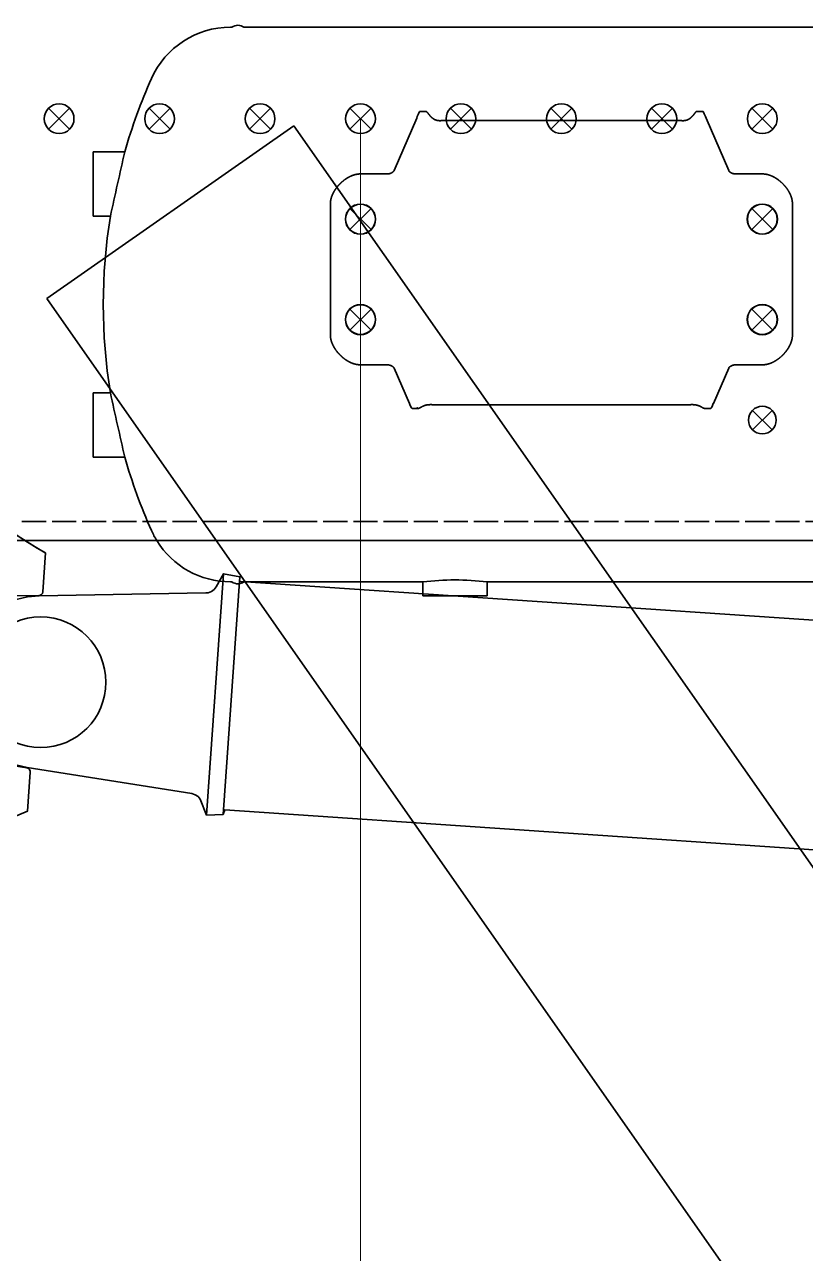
# Model space of a CAD drawing. Header units: millimetres. Extents: x 120 to 10915, y 515 to 8014.
# Drawn here: x 4633 to 5021, y 4545 to 5157 of the extents above; entities that cross this region are included whole.
import ezdxf

# ---------------------------------------------------------------- set-up
doc = ezdxf.new("R2010")
doc.units = ezdxf.units.MM
doc.linetypes.add('DASHED', pattern=[15, 12, -3])
doc.layers.get('0').update_dxf_attribs({"lineweight": 13})
for name, color, linetype, lineweight in [('201_Dimensions', 7, 'Continuous', 13), ('202_Information', 7, 'Continuous', 13), ('203_Chassis_left_side_view', 7, 'Continuous', 13), ('204_Chassis_mid_side_view', 7, 'Continuous', 13), ('211_Frame_holes_left_side_view', 7, 'Continuous', 13), ('212_Frame_holes_right_side_view', 7, 'Continuous', 13), ('213_BWA_holes_left_side_view', 7, 'Continuous', 13), ('214_BWA_holes_right_side_view', 7, 'Continuous', 13)]:
    doc.layers.add(name, color=color, linetype=linetype, lineweight=lineweight)

# ---------------------------------------------------------------- blocks, each defined once
blk = doc.blocks.new('2535046')
at = {"layer": '203_Chassis_left_side_view', "color": 3, "lineweight": 35}
for p, q in [((4736.000009, 979.5), (4735.246643, 979.5)), ((4831.000028, 979.5), (4742.000045, 979.5)), ((4831.000027, 972.5), (4831.000027, 979.5)), ((5151.999778, 979.5), (4862.999824, 979.5)), ((4863.000027, 972.5), (4863.000027, 979.5)), ((5158.753411, 979.5), (5158.000044, 979.5)), ((4863.000027, 972.5), (4831.000027, 972.5))]:
    blk.add_line(p, q, dxfattribs=at)
for centre, radius, start, end in [((4735.246249, 1022.499406), 42.999508, 211.550374, 270.000524), ((5158.753805, 1022.499406), 42.999508, 269.999476, 328.449626), ((4739.000027, 983.5), 5, 233.129851, 306.870149), ((4847.000068, 842.424746), 138.00513, 83.342422, 96.657694), ((5155.000027, 983.5), 5, 233.129849, 270), ((5155.000027, 983.5), 5, 270, 306.870149)]:
    blk.add_arc(centre, radius, start, end, dxfattribs=at)
at = {"layer": '204_Chassis_mid_side_view', "color": 3, "lineweight": 35}
for p, q in [((4736.000009, 1255.5), (4735.246643, 1255.5)), ((5152.000009, 1255.5), (4742.000045, 1255.5)), ((5158.753411, 1255.5), (5158.000044, 1255.5)), ((4667.000027, 1193.5), (4667.000027, 1177.5)), ((4667.000027, 1193.5), (4682.670043, 1193.499999)), ((4667.000027, 1177.5), (4667.000027, 1161.5)), ((4667.000027, 1161.5), (4675.529845, 1161.500002)), ((5221.535869, 1133.499999), (5221.535868, 1117.5)), ((5232.500027, 1133.5), (5221.535869, 1133.499999)), ((5232.500027, 1117.5), (5232.500027, 1133.5)), ((5221.535868, 1117.5), (5221.535869, 1101.500001)), ((5232.500027, 1101.5), (5232.500027, 1117.5)), ((5232.500027, 1101.5), (5221.535869, 1101.500002)), ((4667.000027, 1073.5), (4667.000027, 1057.5)), ((4667.000027, 1073.5), (4675.529845, 1073.499998)), ((4667.000027, 1057.5), (4667.000027, 1041.5)), ((4667.000027, 1041.5), (4682.670043, 1041.500001))]:
    blk.add_line(p, q, dxfattribs=at)
for points in [[(4682.67003, 1193.500002, 0.000718), (4679.076242, 1177.499989)], [(4679.076215, 1177.499995, 0.000689), (4675.529844, 1161.500002)], [(4675.529844, 1073.499998, 0.000689), (4679.076215, 1057.500005)], [(4679.076242, 1057.500011, 0.000718), (4682.67003, 1041.499998)]]:
    blk.add_lwpolyline(points, format="xyb", dxfattribs=at)
for centre, radius, start, end in [((4735.246249, 1212.500594), 42.999508, 89.999476, 155.938505), ((4739.000027, 1251.5), 5, 53.129851, 126.870149), ((5155.000027, 1251.5), 5, 53.129851, 126.870149), ((5158.753805, 1212.500594), 42.999508, 24.061495, 90.000524), ((4948.000027, 1117.5), 276, 155.937981, 164.016393), ((4946.000027, 1117.5), 276, 3.323364, 24.062019), ((4948.000027, 1117.5), 276, 170.82675, 189.17325), ((4946.000027, 1117.5), 276, 335.937981, 356.676643), ((4948.000027, 1117.5), 276, 195.983607, 204.062019), ((4735.246249, 1022.499406), 42.999508, 204.061495, 211.550374), ((5158.753805, 1022.499406), 42.999508, 328.449626, 335.938505)]:
    blk.add_arc(centre, radius, start, end, dxfattribs=at)
blk = doc.blocks.new('3019141')
at = {"layer": '204_Chassis_mid_side_view', "color": 3, "lineweight": 35}
for p, q in [((4816.75, 1184.2), (4827.98, 1210.32)), ((4900, 1209.09), (4845.5, 1209.09)), ((4900, 1209.09), (4954.5, 1209.09)), ((4972.02, 1210.32), (4983.25, 1184.2)), ((4800, 1182.5), (4813.3, 1182.5)), ((4986.7, 1182.5), (5000, 1182.5)), ((4785, 1102.5), (4785, 1167.5)), ((5015, 1167.5), (5015, 1102.5)), ((4800, 1087.5), (4813.3, 1087.5)), ((4824.38, 1068.23), (4816.75, 1085.82)), ((4983.25, 1085.82), (4975.62, 1068.23)), ((4986.7, 1087.5), (5000, 1087.5)), ((4841.52, 1067.61), (4900, 1067.61)), ((4900, 1067.61), (4958.48, 1067.61))]:
    blk.add_line(p, q, dxfattribs=at)
for centre in [(4800, 1160), (5000, 1160), (4800, 1110), (5000, 1110)]:
    blk.add_circle(centre, 7.5, dxfattribs=at)
for centre, radius, start, end in [((5047.8, 1115.6), 239.37, 155.94333, 156.68948), ((4826.34, 1683.6), 470.02, 270.41244, 270.75667), ((4973.66, 1683.43), 469.85, 269.24295, 269.58731), ((4752.66, 1115.8), 238.86, 23.30986, 24.0576), ((4895.72, 1099.27), 77.8, 203.51096, 205.0403), ((4828.99, 991.15), 74.65, 90.2071, 92.128), ((4971.01, 991.37), 74.43, 87.86894, 89.79478), ((4904.29, 1099.26), 77.78, 334.95956, 336.48926)]:
    blk.add_arc(centre, radius, start, end, dxfattribs=at)
for points, knots in [([(4829.23, 1213.17), (4829.27, 1213.27), (4829.32, 1213.36), (4829.37, 1213.43), (4829.47, 1213.53), (4829.58, 1213.58), (4829.63, 1213.59), (4829.67, 1213.6), (4829.72, 1213.6)], [0, 0, 0, 0, 0, 0, 1.928315, 1.928315, 1.928315, 3.183257, 3.183257, 3.183257, 3.183257, 3.183257, 3.183257]), ([(4832.55, 1213.62), (4832.61, 1213.62), (4832.67, 1213.61), (4832.74, 1213.58), (4832.95, 1213.46), (4833.18, 1213.22), (4833.35, 1213.02), (4833.61, 1212.69), (4833.9, 1212.32), (4834.02, 1212.18), (4834.35, 1211.75), (4834.71, 1211.32), (4834.97, 1211.04), (4835.39, 1210.62), (4835.85, 1210.25), (4836.01, 1210.13), (4836.32, 1209.9), (4836.66, 1209.71), (4836.83, 1209.62), (4837.09, 1209.49), (4837.35, 1209.38), (4837.44, 1209.35), (4837.62, 1209.29), (4837.81, 1209.23), (4837.9, 1209.21), (4838.07, 1209.17), (4838.23, 1209.13), (4838.3, 1209.12), (4838.4, 1209.1), (4838.49, 1209.08), (4838.52, 1209.08), (4838.56, 1209.07), (4838.61, 1209.07), (4838.64, 1209.06), (4838.69, 1209.05), (4838.75, 1209.05), (4838.77, 1209.05), (4838.82, 1209.04), (4838.87, 1209.03), (4838.9, 1209.03), (4839.02, 1209.02), (4839.14, 1209), (4839.23, 1209), (4839.34, 1208.99), (4839.46, 1208.99)], [0, 0, 0, 0, 0, 0, 1.800079, 1.800079, 1.800079, 5.623865, 5.623865, 5.623865, 7.780834, 7.780834, 7.780834, 12.222276, 12.222276, 12.222276, 14.473405, 14.473405, 14.473405, 16.711711, 16.711711, 16.711711, 17.829617, 17.829617, 17.829617, 18.947524, 18.947524, 18.947524, 19.786784, 19.786784, 19.786784, 20.066544, 20.066544, 20.066544, 20.346326, 20.346326, 20.346326, 20.626109, 20.626109, 20.626109, 20.905869, 20.905869, 20.905869, 21.964648, 21.964648, 21.964648, 21.964648, 21.964648, 21.964648]), ([(4967.45, 1213.62), (4967.39, 1213.62), (4967.33, 1213.61), (4967.26, 1213.58), (4967.13, 1213.5), (4966.99, 1213.38), (4966.91, 1213.31), (4966.75, 1213.14), (4966.59, 1212.94), (4966.49, 1212.82), (4966.19, 1212.44), (4965.87, 1212.03), (4965.64, 1211.74), (4965.28, 1211.31), (4964.87, 1210.9), (4964.73, 1210.76), (4964.44, 1210.49), (4964.14, 1210.24), (4963.98, 1210.12), (4963.66, 1209.89), (4963.33, 1209.7), (4963.16, 1209.61), (4962.9, 1209.48), (4962.63, 1209.38), (4962.54, 1209.34), (4962.36, 1209.28), (4962.17, 1209.23), (4962.08, 1209.2), (4961.94, 1209.17), (4961.8, 1209.14), (4961.75, 1209.13), (4961.66, 1209.11), (4961.56, 1209.09), (4961.51, 1209.08), (4961.44, 1209.07), (4961.37, 1209.06), (4961.34, 1209.06), (4961.29, 1209.05), (4961.24, 1209.05), (4961.22, 1209.04), (4961.14, 1209.03), (4961.06, 1209.03), (4961.01, 1209.02), (4960.9, 1209.01), (4960.77, 1209), (4960.7, 1208.99), (4960.62, 1208.99), (4960.54, 1208.99)], [0, 0, 0, 0, 0, 0, 1.802942, 1.802942, 1.802942, 3.571203, 3.571203, 3.571203, 5.67072, 5.67072, 5.67072, 10.068862, 10.068862, 10.068862, 12.305569, 12.305569, 12.305569, 14.557213, 14.557213, 14.557213, 16.797061, 16.797061, 16.797061, 17.916009, 17.916009, 17.916009, 19.035662, 19.035662, 19.035662, 19.595466, 19.595466, 19.595466, 20.131489, 20.131489, 20.131489, 20.402213, 20.402213, 20.402213, 20.682125, 20.682125, 20.682125, 21.241914, 21.241914, 21.241914, 21.994234, 21.994234, 21.994234, 21.994234, 21.994234, 21.994234]), ([(4970.77, 1213.17), (4970.73, 1213.27), (4970.68, 1213.36), (4970.63, 1213.43), (4970.53, 1213.53), (4970.42, 1213.58), (4970.37, 1213.59), (4970.33, 1213.6), (4970.28, 1213.6)], [0, 0, 0, 0, 0, 0, 1.928218, 1.928218, 1.928218, 3.181688, 3.181688, 3.181688, 3.181688, 3.181688, 3.181688]), ([(4845.5, 1209.09), (4845.14, 1209.09), (4844.78, 1209.09), (4844.42, 1209.08), (4843.75, 1209.08), (4843.09, 1209.08), (4842.8, 1209.07), (4842.44, 1209.07), (4842.08, 1209.07), (4842, 1209.06), (4841.89, 1209.06), (4841.77, 1209.06), (4841.72, 1209.06), (4841.6, 1209.06), (4841.48, 1209.05), (4841.44, 1209.05), (4841.25, 1209.05), (4841.07, 1209.05), (4840.91, 1209.04), (4840.76, 1209.04), (4840.62, 1209.03), (4840.59, 1209.03), (4840.53, 1209.03), (4840.47, 1209.03), (4840.44, 1209.03), (4840.35, 1209.02), (4840.25, 1209.02), (4840.18, 1209.02), (4840.09, 1209.02), (4840, 1209.01), (4839.97, 1209.01), (4839.91, 1209.01), (4839.85, 1209.01), (4839.82, 1209), (4839.78, 1209), (4839.73, 1209), (4839.72, 1209), (4839.69, 1209), (4839.66, 1209), (4839.64, 1209), (4839.61, 1209), (4839.58, 1208.99), (4839.56, 1208.99), (4839.54, 1208.99), (4839.51, 1208.99), (4839.49, 1208.99), (4839.48, 1208.99), (4839.46, 1208.99)], [0, 0, 0, 0, 0, 0, 2.384783, 2.384783, 2.384783, 4.394602, 4.394602, 4.394602, 4.763109, 4.763109, 4.763109, 5.157019, 5.157019, 5.157019, 5.569973, 5.569973, 5.569973, 6.335263, 6.335263, 6.335263, 6.534274, 6.534274, 6.534274, 6.733285, 6.733285, 6.733285, 7.113, 7.113, 7.113, 7.310707, 7.310707, 7.310707, 7.508414, 7.508414, 7.508414, 7.607293, 7.607293, 7.607293, 7.706171, 7.706171, 7.706171, 7.805089, 7.805089, 7.805089, 7.904007, 7.904007, 7.904007, 7.904007, 7.904007, 7.904007]), ([(4954.5, 1209.09), (4954.98, 1209.09), (4955.47, 1209.09), (4955.93, 1209.08), (4956.6, 1209.08), (4957.27, 1209.07), (4957.41, 1209.07), (4957.67, 1209.07), (4957.92, 1209.07), (4957.98, 1209.06), (4958.1, 1209.06), (4958.22, 1209.06), (4958.27, 1209.06), (4958.39, 1209.06), (4958.51, 1209.06), (4958.56, 1209.05), (4958.74, 1209.05), (4958.92, 1209.05), (4959.09, 1209.04), (4959.23, 1209.04), (4959.38, 1209.03), (4959.41, 1209.03), (4959.47, 1209.03), (4959.53, 1209.03), (4959.56, 1209.03), (4959.65, 1209.02), (4959.74, 1209.02), (4959.82, 1209.02), (4959.91, 1209.02), (4960, 1209.01), (4960.03, 1209.01), (4960.09, 1209.01), (4960.15, 1209.01), (4960.18, 1209), (4960.22, 1209), (4960.27, 1209), (4960.28, 1209), (4960.31, 1209), (4960.34, 1209), (4960.36, 1209), (4960.39, 1209), (4960.42, 1208.99), (4960.43, 1208.99), (4960.46, 1208.99), (4960.49, 1208.99), (4960.51, 1208.99), (4960.52, 1208.99), (4960.54, 1208.99)], [0, 0, 0, 0, 0, 0, 3.190427, 3.190427, 3.190427, 4.448224, 4.448224, 4.448224, 4.847037, 4.847037, 4.847037, 5.242549, 5.242549, 5.242549, 5.656521, 5.656521, 5.656521, 6.417834, 6.417834, 6.417834, 6.617472, 6.617472, 6.617472, 6.81711, 6.81711, 6.81711, 7.197359, 7.197359, 7.197359, 7.395354, 7.395354, 7.395354, 7.593348, 7.593348, 7.593348, 7.69237, 7.69237, 7.69237, 7.791392, 7.791392, 7.791392, 7.890453, 7.890453, 7.890453, 7.989515, 7.989515, 7.989515, 7.989515, 7.989515, 7.989515]), ([(4800, 1182.5), (4799.03, 1182.5), (4798.06, 1182.39), (4797.1, 1182.16), (4795.83, 1181.73), (4794.61, 1181.14), (4794.28, 1180.98), (4793.8, 1180.71), (4793.32, 1180.42), (4793.15, 1180.32), (4792.83, 1180.1), (4792.5, 1179.88), (4792.34, 1179.77), (4791.26, 1178.98), (4790.24, 1178.1), (4789.43, 1177.29), (4788.48, 1176.2), (4787.64, 1175.04), (4787.48, 1174.8), (4786.75, 1173.69), (4786.13, 1172.53), (4785.72, 1171.58), (4785.34, 1170.38), (4785.13, 1169.17), (4785.1, 1168.95), (4785.05, 1168.53), (4785.01, 1168.1), (4785, 1167.9), (4785, 1167.7), (4785, 1167.5)], [0, 0, 0, 0, 0, 0, 8.383389, 8.383389, 8.383389, 11.428428, 11.428428, 11.428428, 13.055605, 13.055605, 13.055605, 14.682782, 14.682782, 14.682782, 24.168123, 24.168123, 24.168123, 26.562807, 26.562807, 26.562807, 35.237781, 35.237781, 35.237781, 37.160942, 37.160942, 37.160942, 38.903103, 38.903103, 38.903103, 38.903103, 38.903103, 38.903103]), ([(4813.3, 1182.5), (4813.61, 1182.5), (4813.91, 1182.53), (4814.21, 1182.58), (4815.05, 1182.79), (4815.75, 1183.14), (4816.14, 1183.42), (4816.5, 1183.76), (4816.69, 1184.07), (4816.71, 1184.12), (4816.73, 1184.16), (4816.75, 1184.2)], [0, 0, 0, 0, 0, 0, 4.042652, 4.042652, 4.042652, 11.924938, 11.924938, 11.924938, 13.14477, 13.14477, 13.14477, 13.14477, 13.14477, 13.14477]), ([(4986.7, 1182.5), (4986.39, 1182.5), (4986.09, 1182.53), (4985.79, 1182.58), (4984.95, 1182.79), (4984.25, 1183.14), (4983.86, 1183.42), (4983.5, 1183.76), (4983.31, 1184.07), (4983.29, 1184.12), (4983.27, 1184.16), (4983.25, 1184.2)], [0, 0, 0, 0, 0, 0, 4.042652, 4.042652, 4.042652, 11.924938, 11.924938, 11.924938, 13.14477, 13.14477, 13.14477, 13.14477, 13.14477, 13.14477]), ([(5000, 1182.5), (5000.97, 1182.5), (5001.94, 1182.39), (5002.9, 1182.16), (5004.17, 1181.73), (5005.39, 1181.14), (5005.72, 1180.98), (5006.2, 1180.71), (5006.68, 1180.42), (5006.85, 1180.32), (5007.17, 1180.1), (5007.5, 1179.88), (5007.66, 1179.77), (5008.74, 1178.98), (5009.76, 1178.1), (5010.57, 1177.29), (5011.52, 1176.2), (5012.36, 1175.04), (5012.52, 1174.8), (5013.25, 1173.69), (5013.87, 1172.53), (5014.28, 1171.58), (5014.66, 1170.38), (5014.87, 1169.17), (5014.9, 1168.95), (5014.95, 1168.53), (5014.99, 1168.1), (5015, 1167.9), (5015, 1167.7), (5015, 1167.5)], [0, 0, 0, 0, 0, 0, 8.383389, 8.383389, 8.383389, 11.428428, 11.428428, 11.428428, 13.055605, 13.055605, 13.055605, 14.682782, 14.682782, 14.682782, 24.168123, 24.168123, 24.168123, 26.562807, 26.562807, 26.562807, 35.237781, 35.237781, 35.237781, 37.160942, 37.160942, 37.160942, 38.903103, 38.903103, 38.903103, 38.903103, 38.903103, 38.903103]), ([(4785, 1102.5), (4785, 1101.53), (4785.11, 1100.56), (4785.34, 1099.6), (4785.77, 1098.33), (4786.36, 1097.11), (4786.52, 1096.78), (4786.79, 1096.3), (4787.08, 1095.82), (4787.18, 1095.65), (4787.4, 1095.33), (4787.62, 1095), (4787.73, 1094.84), (4788.52, 1093.76), (4789.4, 1092.74), (4790.21, 1091.93), (4791.3, 1090.98), (4792.46, 1090.14), (4792.7, 1089.98), (4793.81, 1089.25), (4794.97, 1088.63), (4795.92, 1088.22), (4797.12, 1087.84), (4798.33, 1087.63), (4798.55, 1087.6), (4798.97, 1087.55), (4799.4, 1087.51), (4799.6, 1087.5), (4799.8, 1087.5), (4800, 1087.5)], [0, 0, 0, 0, 0, 0, 8.383389, 8.383389, 8.383389, 11.428428, 11.428428, 11.428428, 13.055605, 13.055605, 13.055605, 14.682782, 14.682782, 14.682782, 24.168123, 24.168123, 24.168123, 26.562807, 26.562807, 26.562807, 35.237781, 35.237781, 35.237781, 37.160942, 37.160942, 37.160942, 38.903103, 38.903103, 38.903103, 38.903103, 38.903103, 38.903103]), ([(5015, 1102.5), (5015, 1101.53), (5014.89, 1100.56), (5014.66, 1099.6), (5014.23, 1098.33), (5013.64, 1097.11), (5013.48, 1096.78), (5013.21, 1096.3), (5012.92, 1095.82), (5012.82, 1095.65), (5012.6, 1095.33), (5012.38, 1095), (5012.27, 1094.84), (5011.48, 1093.76), (5010.6, 1092.74), (5009.79, 1091.93), (5008.7, 1090.98), (5007.54, 1090.14), (5007.3, 1089.98), (5006.19, 1089.25), (5005.03, 1088.63), (5004.08, 1088.22), (5002.88, 1087.84), (5001.67, 1087.63), (5001.45, 1087.6), (5001.03, 1087.55), (5000.6, 1087.51), (5000.4, 1087.5), (5000.2, 1087.5), (5000, 1087.5)], [0, 0, 0, 0, 0, 0, 8.383389, 8.383389, 8.383389, 11.428428, 11.428428, 11.428428, 13.055605, 13.055605, 13.055605, 14.682782, 14.682782, 14.682782, 24.168123, 24.168123, 24.168123, 26.562807, 26.562807, 26.562807, 35.237781, 35.237781, 35.237781, 37.160942, 37.160942, 37.160942, 38.903103, 38.903103, 38.903103, 38.903103, 38.903103, 38.903103]), ([(4813.3, 1087.5), (4813.91, 1087.5), (4814.5, 1087.4), (4815.06, 1087.21), (4815.85, 1086.81), (4816.39, 1086.34), (4816.56, 1086.15), (4816.68, 1085.98), (4816.75, 1085.82)], [0, 0, 0, 0, 0, 0, 8.036823, 8.036823, 8.036823, 13.168845, 13.168845, 13.168845, 13.168845, 13.168845, 13.168845]), ([(4986.7, 1087.5), (4986.39, 1087.5), (4986.09, 1087.47), (4985.79, 1087.42), (4984.96, 1087.22), (4984.25, 1086.86), (4983.86, 1086.59), (4983.5, 1086.25), (4983.31, 1085.94), (4983.29, 1085.9), (4983.27, 1085.86), (4983.25, 1085.82)], [0, 0, 0, 0, 0, 0, 4.040536, 4.040536, 4.040536, 11.9171, 11.9171, 11.9171, 13.136934, 13.136934, 13.136934, 13.136934, 13.136934, 13.136934]), ([(4825.24, 1066.34), (4825.26, 1066.29), (4825.29, 1066.24), (4825.31, 1066.19), (4825.39, 1066.08), (4825.47, 1065.99), (4825.52, 1065.94), (4825.66, 1065.85), (4825.8, 1065.79), (4825.9, 1065.76), (4826.01, 1065.74), (4826.14, 1065.74), (4826.17, 1065.74), (4826.19, 1065.74), (4826.22, 1065.74)], [0, 0, 0, 0, 0, 0, 0.976361, 0.976361, 0.976361, 2.421944, 2.421944, 2.421944, 4.34678, 4.34678, 4.34678, 4.828369, 4.828369, 4.828369, 4.828369, 4.828369, 4.828369]), ([(4828.18, 1066.22), (4828.21, 1066.14), (4828.24, 1066.08), (4828.28, 1066.03), (4828.36, 1065.92), (4828.46, 1065.85), (4828.52, 1065.82), (4828.6, 1065.8), (4828.68, 1065.79), (4828.69, 1065.79), (4828.71, 1065.79), (4828.72, 1065.79)], [0, 0, 0, 0, 0, 0, 1.351778, 1.351778, 1.351778, 3.051641, 3.051641, 3.051641, 3.38321, 3.38321, 3.38321, 3.38321, 3.38321, 3.38321]), ([(4828.72, 1065.79), (4828.79, 1065.79), (4828.87, 1065.8), (4828.94, 1065.82), (4829.18, 1065.89), (4829.45, 1066.02), (4829.64, 1066.13), (4830.04, 1066.36), (4830.48, 1066.6), (4830.71, 1066.73), (4831.07, 1066.91), (4831.47, 1067.08), (4831.6, 1067.13), (4831.88, 1067.24), (4832.16, 1067.33), (4832.31, 1067.37), (4832.52, 1067.43), (4832.75, 1067.47), (4832.82, 1067.49), (4832.97, 1067.52), (4833.12, 1067.54), (4833.2, 1067.56), (4833.35, 1067.58), (4833.51, 1067.59), (4833.58, 1067.6), (4833.73, 1067.62), (4833.89, 1067.63), (4833.98, 1067.64), (4834.08, 1067.65), (4834.18, 1067.65), (4834.21, 1067.65), (4834.32, 1067.66), (4834.44, 1067.66), (4834.51, 1067.67), (4834.66, 1067.68), (4834.82, 1067.68), (4834.88, 1067.68), (4834.96, 1067.68), (4835.04, 1067.68)], [0, 0, 0, 0, 0, 0, 1.694657, 1.694657, 1.694657, 5.147832, 5.147832, 5.147832, 8.693466, 8.693466, 8.693466, 10.496302, 10.496302, 10.496302, 12.311653, 12.311653, 12.311653, 13.225641, 13.225641, 13.225641, 14.137714, 14.137714, 14.137714, 15.055448, 15.055448, 15.055448, 15.927053, 15.927053, 15.927053, 16.21845, 16.21845, 16.21845, 17.149211, 17.149211, 17.149211, 17.865578, 17.865578, 17.865578, 17.865578, 17.865578, 17.865578]), ([(4841.52, 1067.61), (4840.78, 1067.61), (4840.03, 1067.61), (4839.28, 1067.61), (4838.5, 1067.62), (4837.72, 1067.62), (4837.69, 1067.62), (4837.52, 1067.63), (4837.35, 1067.63), (4837.26, 1067.63), (4836.99, 1067.63), (4836.71, 1067.64), (4836.58, 1067.64), (4836.32, 1067.64), (4836.06, 1067.65), (4835.93, 1067.65), (4835.73, 1067.66), (4835.54, 1067.67), (4835.48, 1067.67), (4835.35, 1067.67), (4835.22, 1067.68), (4835.16, 1067.68), (4835.1, 1067.68), (4835.04, 1067.68)], [0, 0, 0, 0, 0, 0, 5.086313, 5.086313, 5.086313, 5.307454, 5.307454, 5.307454, 6.24785, 6.24785, 6.24785, 7.148215, 7.148215, 7.148215, 8.031918, 8.031918, 8.031918, 8.461364, 8.461364, 8.461364, 8.89081, 8.89081, 8.89081, 8.89081, 8.89081, 8.89081]), ([(4958.48, 1067.61), (4959.22, 1067.61), (4959.97, 1067.61), (4960.72, 1067.61), (4961.5, 1067.62), (4962.28, 1067.62), (4962.31, 1067.62), (4962.48, 1067.63), (4962.65, 1067.63), (4962.74, 1067.63), (4963.01, 1067.63), (4963.29, 1067.64), (4963.42, 1067.64), (4963.68, 1067.64), (4963.95, 1067.65), (4964.08, 1067.65), (4964.27, 1067.66), (4964.46, 1067.67), (4964.53, 1067.67), (4964.65, 1067.67), (4964.78, 1067.68), (4964.84, 1067.68), (4964.9, 1067.68), (4964.96, 1067.68)], [0, 0, 0, 0, 0, 0, 5.086803, 5.086803, 5.086803, 5.307966, 5.307966, 5.307966, 6.257638, 6.257638, 6.257638, 7.170802, 7.170802, 7.170802, 8.05462, 8.05462, 8.05462, 8.482267, 8.482267, 8.482267, 8.909914, 8.909914, 8.909914, 8.909914, 8.909914, 8.909914]), ([(4971.28, 1065.79), (4971.21, 1065.79), (4971.13, 1065.8), (4971.06, 1065.82), (4970.81, 1065.9), (4970.54, 1066.03), (4970.36, 1066.13), (4970.06, 1066.3), (4969.74, 1066.48), (4969.63, 1066.54), (4969.28, 1066.73), (4968.91, 1066.91), (4968.66, 1067.03), (4968.25, 1067.19), (4967.83, 1067.33), (4967.68, 1067.37), (4967.46, 1067.43), (4967.23, 1067.48), (4967.15, 1067.5), (4967, 1067.52), (4966.85, 1067.55), (4966.77, 1067.56), (4966.66, 1067.58), (4966.54, 1067.59), (4966.5, 1067.59), (4966.42, 1067.6), (4966.34, 1067.61), (4966.31, 1067.61), (4966.23, 1067.62), (4966.15, 1067.63), (4966.11, 1067.63), (4966.04, 1067.64), (4965.97, 1067.64), (4965.93, 1067.64), (4965.87, 1067.65), (4965.8, 1067.65), (4965.77, 1067.65), (4965.72, 1067.66), (4965.67, 1067.66), (4965.65, 1067.66), (4965.59, 1067.66), (4965.53, 1067.67), (4965.51, 1067.67), (4965.45, 1067.67), (4965.4, 1067.67), (4965.37, 1067.67), (4965.28, 1067.68), (4965.18, 1067.68), (4965.11, 1067.68), (4965.04, 1067.68), (4964.96, 1067.68)], [0, 0, 0, 0, 0, 0, 1.708249, 1.708249, 1.708249, 5.188634, 5.188634, 5.188634, 6.974314, 6.974314, 6.974314, 10.575134, 10.575134, 10.575134, 12.405236, 12.405236, 12.405236, 13.323161, 13.323161, 13.323161, 14.244267, 14.244267, 14.244267, 14.705309, 14.705309, 14.705309, 15.166351, 15.166351, 15.166351, 15.640522, 15.640522, 15.640522, 16.109397, 16.109397, 16.109397, 16.405615, 16.405615, 16.405615, 16.714377, 16.714377, 16.714377, 17.023123, 17.023123, 17.023123, 17.331868, 17.331868, 17.331868, 18.036731, 18.036731, 18.036731, 18.036731, 18.036731, 18.036731]), ([(4974.76, 1066.34), (4974.74, 1066.29), (4974.71, 1066.24), (4974.68, 1066.19), (4974.61, 1066.08), (4974.53, 1065.99), (4974.47, 1065.94), (4974.34, 1065.85), (4974.2, 1065.79), (4974.1, 1065.76), (4973.98, 1065.74), (4973.86, 1065.74), (4973.83, 1065.74), (4973.81, 1065.74), (4973.78, 1065.74)], [0, 0, 0, 0, 0, 0, 0.976926, 0.976926, 0.976926, 2.423305, 2.423305, 2.423305, 4.349158, 4.349158, 4.349158, 4.831037, 4.831037, 4.831037, 4.831037, 4.831037, 4.831037])]:
    blk.add_open_spline(points, degree=5, knots=knots, dxfattribs=at)
blk = doc.blocks.new('3225760')
at = {"layer": '203_Chassis_left_side_view', "color": 1, "lineweight": 5}
for p in [(4740.37, 979.7), (4732.41, 865.98)]:
    blk.add_point(p, dxfattribs=at)
at = {"layer": '204_Chassis_mid_side_view', "color": 3, "lineweight": 35}
for p, q in [((4506, 1221.53), (4491, 1221.53)), ((4491, 1221.53), (4491, 1144.63)), ((4506, 1144.63), (4506, 1221.53)), ((4496, 1047.12), (4496, 1144.63)), ((4501, 1047.12), (4501, 1144.61)), ((4489.4, 1138.48), (4482.56, 1119.68)), ((4489.4, 1138.48), (4490.4, 1141.21)), ((4494.1, 1136.77), (4495.1, 1139.5)), ((4501.9, 1139.5), (4502.9, 1136.77)), ((4506.6, 1141.21), (4507.6, 1138.48)), ((4514.44, 1119.68), (4507.6, 1138.48)), ((4494.1, 1136.77), (4487.26, 1117.97)), ((4509.74, 1117.97), (4502.9, 1136.77)), ((4482.56, 1119.68), (4487.26, 1117.97)), ((4514.44, 1119.68), (4509.74, 1117.97)), ((4495.98, 1046.42), (4489.03, 947.08)), ((4494.02, 946.73), (4500.96, 1046.07)), ((4501, 1047.12), (4496, 1047.12)), ((4450.9, 946.54), (4457.04, 1034.33)), ((4494.94, 1031.68), (4457.04, 1034.33)), ((4537.84, 1028.68), (4499.93, 1031.33)), ((4531.7, 940.89), (4537.84, 1028.68)), ((4548.96, 993.09), (4535.42, 994.04)), ((4451.11, 949.53), (4531.91, 943.88)), ((4443.97, 942.01), (4537.94, 935.44)), ((4449.9, 946.61), (4532.7, 940.82)), ((4489.03, 947.08), (4494.02, 946.73)), ((4438.79, 916.73), (4440.26, 937.74)), ((4440.26, 937.74), (4440.3, 938.26)), ((4539.54, 909.69), (4541.01, 930.69)), ((4541.01, 930.69), (4541.05, 931.22)), ((4444.17, 850.28), (4445.99, 876.37)), ((4541.01, 879.37), (4529.7, 880.16)), ((4524.97, 844.63), (4526.8, 870.72)), ((4526.78, 870.51), (4525.18, 847.62)), ((4723.38, 863.44), (4731.64, 863.73)), ((4516.48, 852.24), (4453.63, 856.63)), ((4449.16, 849.93), (4444.17, 850.28)), ((4449.37, 852.92), (4449.16, 849.93)), ((4520.19, 847.97), (4519.98, 844.97)), ((4524.97, 844.63), (4519.98, 844.97))]:
    blk.add_line(p, q, dxfattribs=at)
for points in [[(4566.07, 1009.45), (4567.21, 1009.99), (4568.19, 1010.79), (4568.93, 1011.82), (4572.92, 1023.19), (4573.53, 1024.39), (4574.44, 1025.39), (4579.2, 1028.79), (4585.12, 1032.49), (4587.55, 1033.87), (4588.66, 1034.31), (4589.85, 1034.48), (4591.05, 1034.36), (4592.18, 1033.96), (4593.18, 1033.3), (4593.62, 1032.88), (4601.64, 1024.7), (4610.12, 1016.99), (4619.03, 1009.78), (4628.33, 1003.1), (4638.01, 996.96), (4643.13, 994), (4643.26, 993.92), (4641.91, 974.54), (4641.69, 973.76), (4641.18, 973.13), (4640.46, 972.76), (4639.93, 972.68), (4621.72, 972.52), (4619.68, 972.31), (4617.75, 971.74), (4615.94, 970.83), (4614.24, 969.61), (4612.65, 968.11), (4611.19, 966.33), (4609.84, 964.32), (4607.52, 959.68), (4605.7, 954.38)], [(4603.88, 1022.58), (4610.46, 1016.71), (4617.28, 1011.13), (4624.35, 1005.86), (4631.64, 1000.91), (4639.15, 996.28), (4643.16, 993.98), (4643.26, 993.92), (4641.91, 974.54), (4641.69, 973.76), (4641.18, 973.13), (4640.46, 972.76), (4639.93, 972.68), (4621.72, 972.52), (4619.68, 972.31), (4617.75, 971.74), (4615.94, 970.83), (4614.24, 969.61), (4612.65, 968.11), (4611.19, 966.33), (4609.84, 964.32), (4607.52, 959.68), (4605.7, 954.38)], [(4732.41, 865.98), (4731.64, 863.73), (4739.91, 982.04), (4731.77, 983.48)], [(4602.58, 909.8), (4603.65, 904.3), (4605.3, 899.38), (4606.35, 897.2), (4607.56, 895.24), (4608.92, 893.53), (4610.43, 892.08), (4612.1, 890.93), (4613.93, 890.1), (4633.93, 886.92), (4634.69, 886.64), (4635.28, 886.08), (4635.6, 885.34), (4635.63, 884.8), (4634.28, 865.41), (4623.65, 860.96), (4613.29, 855.92), (4603.25, 850.28), (4593.54, 844.08), (4584.21, 837.32), (4579.69, 833.75), (4578.68, 833.11), (4577.54, 832.73), (4576.34, 832.63), (4575.15, 832.82), (4574.05, 833.29), (4569.16, 837.07), (4563.93, 841.69), (4561.74, 843.83), (4560.98, 844.95), (4558.41, 857.23), (4558.01, 858.43), (4557.33, 859.49), (4556.4, 860.35), (4555.67, 860.78)]]:
    blk.add_lwpolyline(points, dxfattribs=at)
for points in [[(4560.21, 925.64), (4555.61, 859.92), (4555.38, 859.29), (4554.83, 858.88), (4554.16, 858.83), (4551.93, 860.19), (4550.83, 860.49), (4548.76, 860.61), (4539.99, 858.74), (4539.67, 860.2), (4550.3, 1012.25), (4550.82, 1013.66), (4558.8, 1010.7), (4561.46, 1010.41), (4562.58, 1010.6), (4564.62, 1011.56), (4565.29, 1011.54), (4565.85, 1011.16), (4566.12, 1010.54), (4566.13, 1010.31)], [(4634.06, 887.06), (4716.09, 874.07), (4717.72, 873.56), (4719.14, 872.62), (4720.24, 871.31), (4723.38, 863.44), (4731.77, 983.48), (4728.22, 977.06), (4727.18, 975.7), (4725.81, 974.69), (4724.21, 974.1), (4723.07, 973.97), (4640.04, 972.52), (4634.26, 972.03), (4628.61, 970.77), (4623.17, 968.76), (4618.06, 966.03), (4613.36, 962.64), (4609.16, 958.65), (4605.53, 954.14), (4602.54, 949.17), (4600.24, 943.85), (4598.69, 938.27), (4597.89, 932.53), (4597.88, 926.73), (4598.65, 920.99), (4600.18, 915.4), (4602.44, 910.07), (4605.41, 905.09), (4609.02, 900.55), (4613.2, 896.54), (4617.89, 893.14), (4622.99, 890.39), (4628.41, 888.35)]]:
    blk.add_lwpolyline(points, close=True, dxfattribs=at)
blk.add_circle((4640.79, 929.53), 32.5, dxfattribs=at)
for centre, radius, start, end in [((4481, 1144.63), 10, 340, 360), ((4481, 1144.63), 15, 340, 360), ((4516, 1144.63), 15, 180, 200), ((4516, 1144.63), 10, 180, 200), ((4486, 1047.12), 10, 356, 0), ((4486, 1047.12), 15, 356, 0), ((4237.54, 1117.44), 270.9, 318.44355, 319.64047), ((4449.27, 937.63), 9, 86, 176), ((4532.07, 931.84), 9, 356, 86), ((4766.77, 1080.44), 270.9, 212.3595, 213.55644), ((4453.36, 852.64), 4, 86, 176), ((4516.2, 848.25), 4, 356, 86)]:
    blk.add_arc(centre, radius, start, end, dxfattribs=at)
for points, knots in [([(4442.29, 891.04), (4441.36, 892.82), (4440.61, 894.68), (4440.02, 896.61), (4438.87, 901.62), (4438.47, 906.88), (4438.44, 910.13), (4438.56, 913.41), (4438.79, 916.73)], [0, 0, 0, 0, 0, 0, 20.195236, 20.195236, 20.195236, 51.092097, 51.092097, 51.092097, 51.092097, 51.092097, 51.092097]), ([(4532.5, 884.73), (4533.67, 886.36), (4534.67, 888.11), (4535.53, 889.94), (4537.36, 894.74), (4538.49, 899.89), (4538.97, 903.1), (4539.31, 906.37), (4539.54, 909.69)], [0, 0, 0, 0, 0, 0, 20.195236, 20.195236, 20.195236, 51.092097, 51.092097, 51.092097, 51.092097, 51.092097, 51.092097]), ([(4532.5, 884.73), (4533.67, 886.36), (4534.67, 888.11), (4535.53, 889.94), (4537.36, 894.74), (4538.49, 899.89), (4538.97, 903.1), (4539.31, 906.37), (4539.54, 909.69)], [0, 0, 0, 0, 0, 0, 20.195236, 20.195236, 20.195236, 51.092097, 51.092097, 51.092097, 51.092097, 51.092097, 51.092097]), ([(4442.29, 891.04), (4443.38, 888.93), (4444.29, 886.81), (4445.02, 884.68), (4445.75, 881.71), (4446.02, 878.83), (4446.06, 877.99), (4446.05, 877.17), (4445.99, 876.37)], [0, 0, 0, 0, 0, 0, 23.842369, 23.842369, 23.842369, 33.709947, 33.709947, 33.709947, 33.709947, 33.709947, 33.709947]), ([(4532.5, 884.73), (4531.13, 882.8), (4529.93, 880.82), (4528.92, 878.82), (4527.77, 875.97), (4527.11, 873.16), (4526.96, 872.34), (4526.85, 871.52), (4526.8, 870.72)], [0, 0, 0, 0, 0, 0, 23.842369, 23.842369, 23.842369, 33.709947, 33.709947, 33.709947, 33.709947, 33.709947, 33.709947]), ([(4532.5, 884.73), (4531.13, 882.8), (4529.93, 880.82), (4528.92, 878.82), (4527.77, 875.97), (4527.11, 873.16), (4526.96, 872.34), (4526.85, 871.52), (4526.8, 870.72)], [0, 0, 0, 0, 0, 0, 23.842369, 23.842369, 23.842369, 33.709947, 33.709947, 33.709947, 33.709947, 33.709947, 33.709947])]:
    blk.add_open_spline(points, degree=5, knots=knots, dxfattribs=at)
at = {"layer": '204_Chassis_mid_side_view', "color": 1, "lineweight": 5}
for p in [(4454.62, 999.69), (4446.66, 885.96)]:
    blk.add_point(p, dxfattribs=at)
blk = doc.blocks.new('BLOCK59')
at = {"layer": '201_Dimensions', "color": 2, "lineweight": 18}
blk.add_line((4800, 1210), (4800, 123), dxfattribs=at)
blk = doc.blocks.new('BLOCK60')
at = {"layer": '201_Dimensions', "color": 2, "lineweight": 18}
blk.add_line((4800, 1210), (4800, 198), dxfattribs=at)
blk = doc.blocks.new('PREL')
at = {"layer": '202_Information', "color": 1, "lineweight": 35}
for p, q in [((4643.876139, 2850.433812), (4766.748946, 2936.470277)), ((4766.748946, 2936.470277), (5627.113601, 1707.742211)), ((4643.876139, 2850.433812), (5504.240794, 1621.705745))]:
    blk.add_line(p, q, dxfattribs=at)

msp = doc.modelspace()

# ---------------------------------------------------------------- linework, layer by layer
at = {"layer": '203_Chassis_left_side_view', "color": 4, "linetype": 'DASHED', "lineweight": 35}
msp.add_line((3251.491565, 4909.5), (7200, 4909.5), dxfattribs=at)
at = {"layer": '203_Chassis_left_side_view', "color": 3, "lineweight": 35}
for p, q in [((10210, 4900), (4055, 4900)), ((4740.365944, 4879.70465), (6327.758141, 4772.194341)), ((4732.413706, 4765.982348), (6317.822386, 4658.628146))]:
    msp.add_line(p, q, dxfattribs=at)
at = {"layer": '211_Frame_holes_left_side_view', "color": 3, "lineweight": 35}
for p, q in [((4655.23259, 5115.23259), (4644.76741, 5104.76741)), ((4655.23259, 5104.76741), (4644.76741, 5115.23259)), ((4705.23259, 5115.23259), (4694.76741, 5104.76741)), ((4705.23259, 5104.76741), (4694.76741, 5115.23259)), ((4755.23259, 5115.23259), (4744.76741, 5104.76741)), ((4755.23259, 5104.76741), (4744.76741, 5115.23259)), ((4805.23259, 5115.23259), (4794.76741, 5104.76741)), ((4805.23259, 5104.76741), (4794.76741, 5115.23259)), ((4855.23259, 5115.23259), (4844.76741, 5104.76741)), ((4855.23259, 5104.76741), (4844.76741, 5115.23259)), ((4905.23259, 5115.23259), (4894.76741, 5104.76741)), ((4905.23259, 5104.76741), (4894.76741, 5115.23259)), ((4955.23259, 5115.23259), (4944.76741, 5104.76741)), ((4955.23259, 5104.76741), (4944.76741, 5115.23259)), ((5005.23259, 5115.23259), (4994.76741, 5104.76741)), ((5005.23259, 5104.76741), (4994.76741, 5115.23259)), ((4805.23259, 5065.23259), (4794.76741, 5054.76741)), ((4805.23259, 5054.76741), (4794.76741, 5065.23259)), ((5005.23259, 5065.23259), (4994.76741, 5054.76741)), ((5005.23259, 5054.76741), (4994.76741, 5065.23259)), ((4805.23259, 5015.23259), (4794.76741, 5004.76741)), ((4805.23259, 5004.76741), (4794.76741, 5015.23259)), ((5005.23259, 5015.23259), (4994.76741, 5004.76741)), ((5005.23259, 5004.76741), (4994.76741, 5015.23259)), ((5004.843681, 4964.843681), (4995.156319, 4955.156319)), ((5004.843681, 4955.156319), (4995.156319, 4964.843681))]:
    msp.add_line(p, q, dxfattribs=at)
for centre, radius in [((4650, 5110), 7.4), ((4700, 5110), 7.4), ((4750, 5110), 7.4), ((4800, 5110), 7.4), ((4850, 5110), 7.4), ((4900, 5110), 7.4), ((4950, 5110), 7.4), ((5000, 5110), 7.4), ((4800, 5060), 7.4), ((5000, 5060), 7.4), ((4800, 5010), 7.4), ((5000, 5010), 7.4), ((5000, 4960), 6.85)]:
    msp.add_circle(centre, radius, dxfattribs=at)
at = {"layer": '212_Frame_holes_right_side_view', "color": 3, "lineweight": 35}
for p, q in [((4655.23259, 5115.23259), (4644.76741, 5104.76741)), ((4655.23259, 5104.76741), (4644.76741, 5115.23259)), ((4705.23259, 5115.23259), (4694.76741, 5104.76741)), ((4705.23259, 5104.76741), (4694.76741, 5115.23259)), ((4755.23259, 5115.23259), (4744.76741, 5104.76741)), ((4755.23259, 5104.76741), (4744.76741, 5115.23259)), ((4805.23259, 5115.23259), (4794.76741, 5104.76741)), ((4805.23259, 5104.76741), (4794.76741, 5115.23259)), ((4855.23259, 5115.23259), (4844.76741, 5104.76741)), ((4855.23259, 5104.76741), (4844.76741, 5115.23259)), ((4905.23259, 5115.23259), (4894.76741, 5104.76741)), ((4905.23259, 5104.76741), (4894.76741, 5115.23259)), ((4955.23259, 5115.23259), (4944.76741, 5104.76741)), ((4955.23259, 5104.76741), (4944.76741, 5115.23259)), ((5005.23259, 5115.23259), (4994.76741, 5104.76741)), ((5005.23259, 5104.76741), (4994.76741, 5115.23259)), ((5004.843681, 4964.843681), (4995.156319, 4955.156319)), ((5004.843681, 4955.156319), (4995.156319, 4964.843681))]:
    msp.add_line(p, q, dxfattribs=at)
for centre, radius in [((4650, 5110), 7.4), ((4700, 5110), 7.4), ((4750, 5110), 7.4), ((4800, 5110), 7.4), ((4850, 5110), 7.4), ((4900, 5110), 7.4), ((4950, 5110), 7.4), ((5000, 5110), 7.4), ((5000, 4960), 6.85)]:
    msp.add_circle(centre, radius, dxfattribs=at)
at = {"layer": '213_BWA_holes_left_side_view', "color": 3, "lineweight": 35}
for centre in [(4800, 5110), (4900, 5110)]:
    msp.add_circle(centre, 7.4, dxfattribs=at)
at = {"layer": '214_BWA_holes_right_side_view', "color": 3, "lineweight": 35}
for centre in [(4800, 5110), (4900, 5110)]:
    msp.add_circle(centre, 7.4, dxfattribs=at)

# ---------------------------------------------------------------- block references
at = {"color": 7, "lineweight": 35}
for name, p in [('PREL', (0, 2170)), ('2535046', (0, 3900)), ('3225760', (0, 3900)), ('3019141', (0, 3900))]:
    msp.add_blockref(name, p, dxfattribs=at)
at = {"layer": '201_Dimensions', "lineweight": 0}
for name in ['BLOCK59', 'BLOCK60']:
    msp.add_blockref(name, (0, 3900), dxfattribs=at)

doc.saveas('drawing.dxf')
